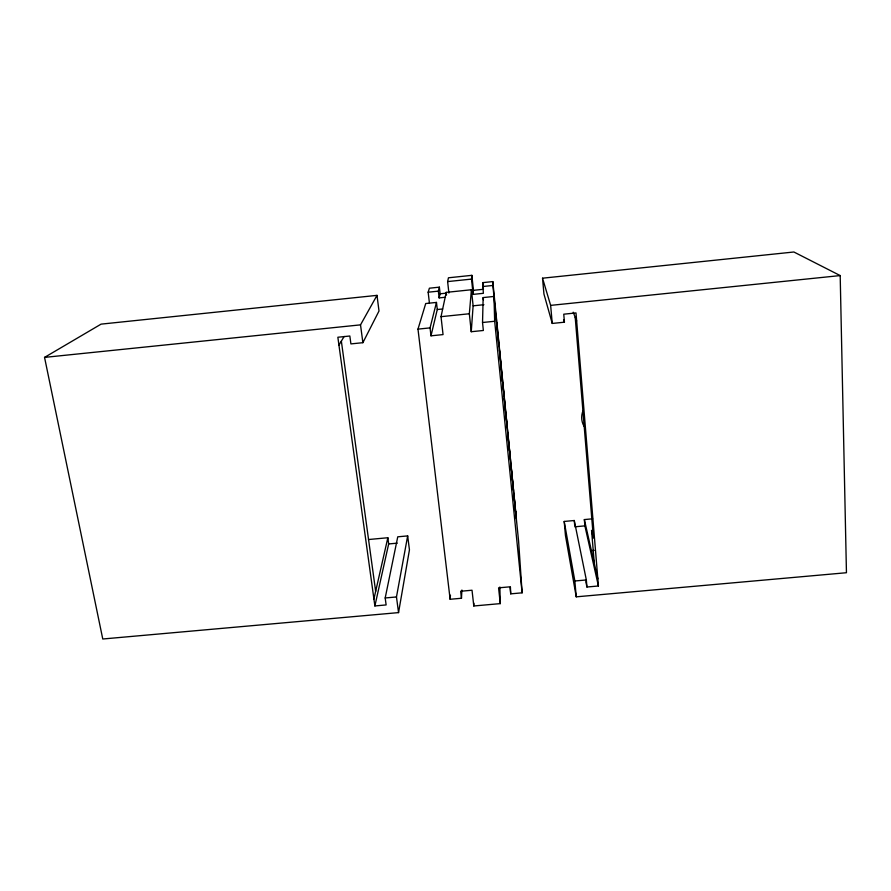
<?xml version="1.0" encoding="UTF-8"?>
<svg xmlns="http://www.w3.org/2000/svg" width="891" height="891" viewBox="0 0 891 891"><rect width="100%" height="100%" fill="white"/><g stroke="black" fill="none" stroke-linecap="round" stroke-linejoin="round"><path stroke-width="1.34" d="M502.691 382.707L503.994 395.66M482.532 322.509L483.156 297.572L493.97 296.458L494.672 321.261L522.115 592.827L510.721 593.852L509.986 586.824L498.581 587.848L500.274 603.619L473.8 605.98L472.018 590.232L460.658 591.256L461.471 598.262L450.133 599.275L417.99 329.124L425.72 303.53L436.467 302.417L437.281 309.522L430.988 335.829L443.05 334.593L441.023 316.673L446.224 292.371L471.417 289.753L473.121 305.825L471.25 331.719L483.356 330.483L482.532 322.509L494.672 321.261M448.897 293.039L447.627 281.589L448.451 277.792L471.862 275.341L471.517 279.095L473.132 294.375L483.356 293.317L482.766 282.636L492.812 281.589L516.39 518.818M473.8 605.98L473.889 603.196M499.394 349.951L500.72 363.105M461.471 598.262L461.906 590.031M473.132 294.375L473.444 290.332L471.862 275.341M450.133 599.275L450.445 595.155M471.25 331.719L469.334 313.755L471.417 289.753M496.053 316.695L496.499 320.459M398.544 612.607L409.448 549.858L407.666 535.903L397.754 536.816L385.19 597.972L386.126 604.933L374.877 605.947L337.856 337.244L349.84 336.007L350.909 343.904L362.882 342.69L378.998 311.004L377.004 295.366L101.084 324.135L44.55 357.391L102.766 639.003L398.544 612.607L396.473 596.948L407.666 535.903M374.877 605.947L388.665 543.944L387.841 537.741L368.495 539.534M373.919 598.986L387.841 537.741M445.489 297.249L439.129 297.906L440.132 293.796L439.374 287.158L429.395 288.205L428.159 292.203L429.417 303.018M430.988 335.829L430.063 327.888L436.467 302.417M439.129 297.906L438.361 291.145L439.374 287.158M362.882 342.69L360.521 324.859L377.004 295.366M338.948 345.129L344.149 336.464M447.627 281.589L471.517 279.095M542.53 278.192L793.87 251.997L840.191 275.575L846.45 572.724L576.243 596.836L565.462 535.558L564.203 521.447L574.272 520.511L586.334 579.952L586.935 587.013L598.418 585.988L575.998 312.93L563.758 314.189L564.437 322.197L552.242 323.444L543.944 294.019L542.53 278.192L550.649 305.379L552.242 323.444M428.159 292.203L438.361 291.145M482.655 286.534L492.901 285.465L492.812 281.589M440.132 293.796L446.369 293.15M473.444 290.332L483.457 289.285M437.281 309.522L442.649 308.965M473.121 305.825L483.902 304.711M44.55 357.391L360.521 324.859M441.023 316.673L469.334 313.755M550.649 305.379L840.191 275.575M417.99 329.124L430.063 327.888M598.418 585.988L584.886 525.868L584.351 519.576L592.638 518.807M388.665 543.944L397.319 543.154M574.818 526.804L584.886 525.868M591.401 550.605L594.152 550.36M385.19 597.972L396.473 596.948M564.203 521.447L574.851 580.988L586.334 579.952M573.203 312.195L576.655 320.96M563.58 319.657L564.437 322.197M584.351 519.576L597.839 578.916M585.855 581.667L586.935 587.013M505.977 414.961L507.224 427.713M341.353 341.119L375.657 591.346M446.224 292.371L446.525 295.044M482.766 282.636L483.323 287.96M483.156 297.572L483.401 299.955M492.901 285.465L498.793 346.187L498.682 343.325M496.677 322.141L513.528 490.44M574.851 580.988L576.243 596.836M574.272 520.511L574.717 525.545M575.207 317.296L593.395 538.053L591.557 530.334L594.286 563.279M510.398 459.299L509.14 446.747M522.115 592.827L518.595 541.138L511 465.715M515.599 511.456L515.911 516.245L514.296 498.492M508.995 445.801L509.229 449.866L507.647 432.425M505.609 412.188L505.81 415.863L504.25 398.589M502.179 378.029L502.324 381.315L500.787 364.219M510.409 587.035L510.721 593.852M499.873 586.98L500.274 603.619M584.095 426.321A18.778 17.92 -17.1 0 1 583.159 410.473"/></g></svg>
